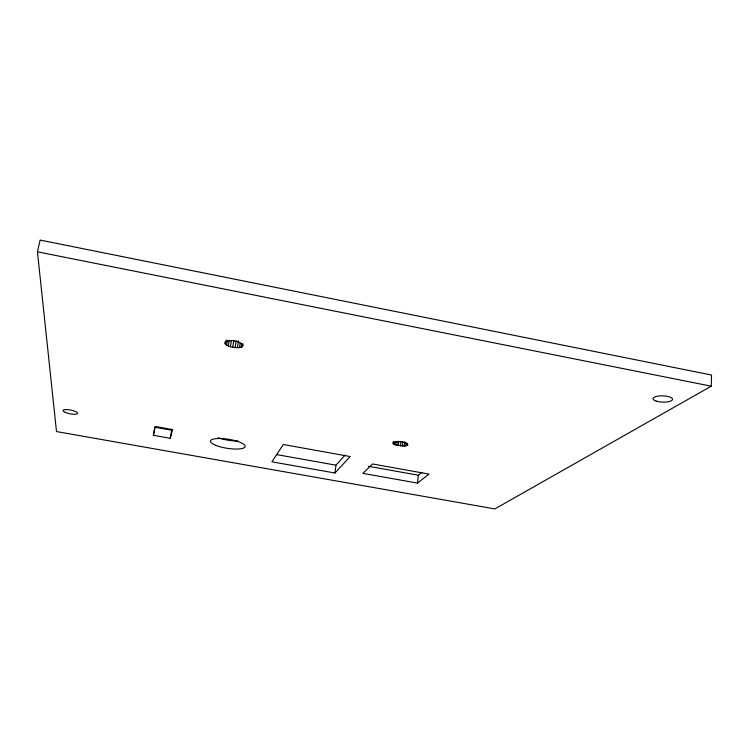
<?xml version="1.0" encoding="UTF-8"?>
<svg xmlns="http://www.w3.org/2000/svg" width="749" height="749" viewBox="0 0 749 749"><rect width="100%" height="100%" fill="white"/><g stroke="black" fill="none" stroke-linecap="round" stroke-linejoin="round"><path stroke-width="1.12" d="M711.25 386.184L711.55 375.034L40.137 240.073L37.45 251.823L56.503 431.564L494.836 508.927L711.25 386.184L37.45 251.823M417.474 483.096L429.008 474.108L372.553 463.968L362.862 473.368L417.474 483.096L418.335 475.222L421.884 472.376M404.235 446.123L407.718 445.243L407.802 444.11C403.664 441.489 397.785 440.702 393.206 442.509L393.178 443.651L395.144 444.812L404.235 446.123L404.732 441.77M405.799 445.955L406.173 442.687M407.007 445.646L407.25 443.464M398.271 445.664L398.768 441.32M400.472 446.001L400.968 441.657M402.419 446.142L402.915 441.798M393.178 443.651L393.431 441.47M393.937 444.241L394.189 442.069M395.144 444.812L395.519 441.545M396.708 445.318L397.082 442.06M334.953 473.012L350.167 456.544L283.319 444.503L271.906 461.815L334.953 473.012L335.983 465.185L345.13 455.036M239.483 347.62L242.404 346.75L243.069 345.186C238.837 340.804 229.934 338.932 224.766 342.443L224.775 343.285C228.22 347.377 234.465 347.77 239.483 347.62L240.232 343.014M241.187 347.293L241.749 343.828M242.404 346.75L242.91 343.622M232.705 347.236L233.847 340.336M235.092 347.602L236.235 340.692M237.405 347.733L238.538 340.823M228.323 345.944L229.288 340.186M230.392 346.675L231.357 340.926M225.412 344.194L226.114 340.037M226.619 345.102L227.396 340.486M170.248 438.296L171.699 430.235L154.865 427.22L153.376 435.291L170.248 438.296L172.598 429.589L155.24 426.481L153.376 435.291M276.512 454.568L335.983 465.185M368.386 466.271L418.335 475.222M238.116 441.021A17.536 4.672 9.1 0 1 221.011 438.633M220.047 438.343A17.536 4.672 9.1 0 1 218.212 437.716M215.712 445.318A17.573 4.56 9 0 0 244.642 447.396A17.573 4.56 9 0 0 223.015 438.642A17.573 4.56 9 0 0 215.712 445.318M65.21 412.371A7.453 1.919 11.1 0 0 77.428 413.71A7.453 1.919 11.1 0 0 68.374 409.675A7.453 1.919 11.1 0 0 65.21 412.371M656.143 401.089A9.803 3.136 2 0 0 672.33 399.985A9.803 3.136 2 0 0 659.841 395.912A9.803 3.136 2 0 0 656.143 401.089"/></g></svg>
